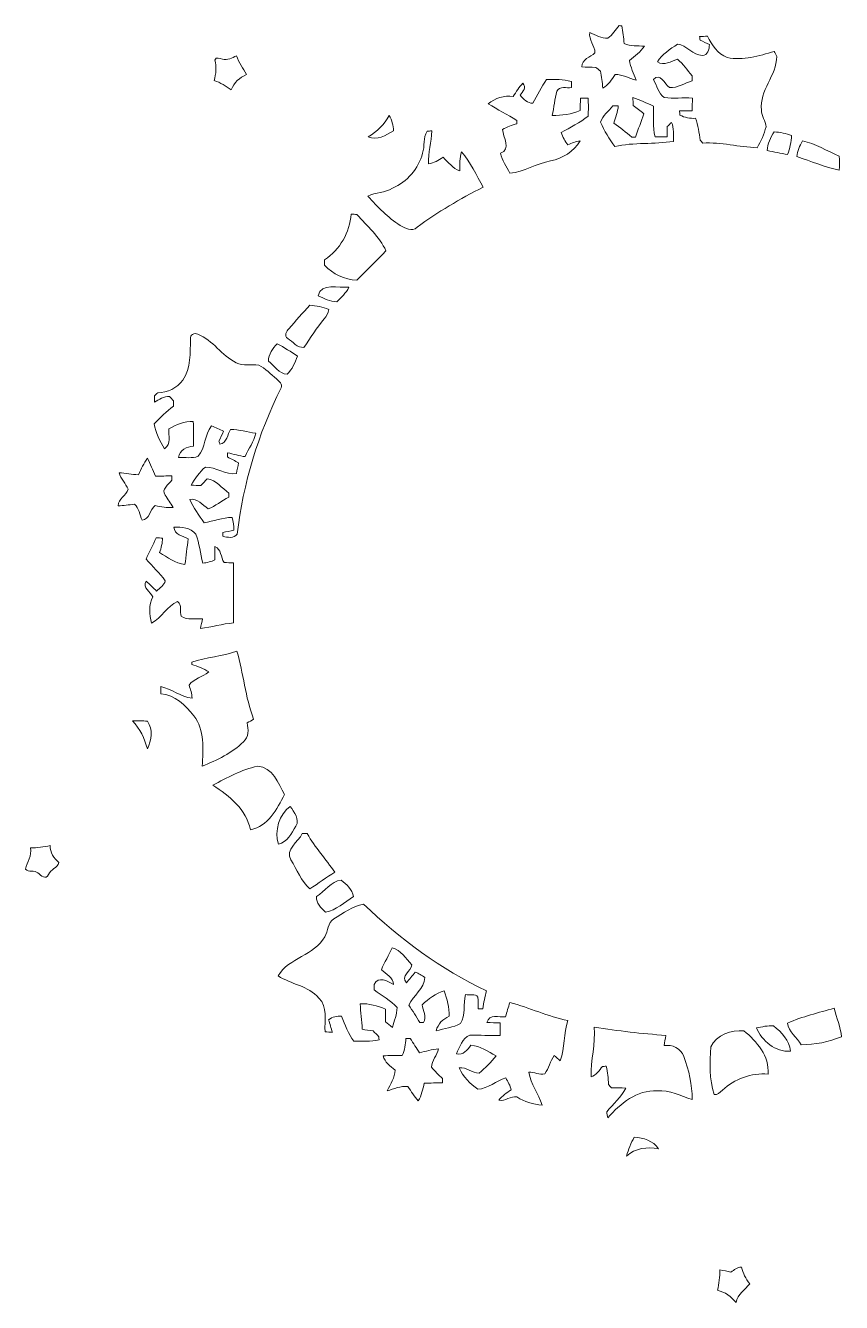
# Model space of a CAD drawing. Header units: centimetres. Extents: x -15.6 to 15.6, y -15.7 to 15.7.
# Drawn here: x -15.26 to 3.32, y -15.45 to 13.63 of the extents above; entities that cross this region are included whole.
import ezdxf

# ---------------------------------------------------------------- set-up
doc = ezdxf.new("R2010")
doc.units = ezdxf.units.CM
doc.header["$MEASUREMENT"] = 0
doc.layers.add('Layer 1', color=7, linetype='Continuous')

msp = doc.modelspace()

# ---------------------------------------------------------------- linework, layer by layer
at = {"layer": 'Layer 1', "color": 8, "lineweight": 9}
for points, knots in [([(-1.99673, 13.34576), (-2.1456, 13.33518), (-2.27366, 13.4276), (-2.40912, 13.47417), (-2.40912, 13.47417), (-2.44087, 13.3066), (-2.28953, 13.1789), (-2.29059, 13.01309), (-2.29059, 13.01309), (-2.39607, 12.91467), (-2.5908, 12.86457), (-2.5901, 12.69383), (-2.5901, 12.69383), (-2.48462, 12.68854), (-2.37914, 12.6843), (-2.27366, 12.68077), (-2.27366, 12.68077), (-2.23767, 12.65326), (-2.20134, 12.62609), (-2.165, 12.59858), (-2.165, 12.59858), (-2.13854, 12.47087), (-2.12337, 12.34105), (-2.11244, 12.21123), (-2.11244, 12.21123), (-1.97979, 12.26908), (-1.9177, 12.40843), (-1.83374, 12.51709), (-1.83374, 12.51709), (-1.66229, 12.52767), (-1.5173, 12.42572), (-1.35396, 12.39326), (-1.35396, 12.39326), (-1.409, 12.54143), (-1.47779, 12.68501), (-1.50778, 12.84094), (-1.50778, 12.84094), (-1.38183, 12.93619), (-1.25695, 13.03673), (-1.16382, 13.16584), (-1.16382, 13.16584), (-1.31939, 13.1736), (-1.4792, 13.16514), (-1.62701, 13.22405), (-1.62701, 13.22405), (-1.63689, 13.35917), (-1.65982, 13.49322), (-1.68099, 13.62728), (-1.68099, 13.62728), (-1.69616, 13.62904), (-1.7272, 13.63292), (-1.74237, 13.63469), (-1.74237, 13.63469), (-1.8221, 13.53485), (-1.89019, 13.4202), (-1.99673, 13.34576), (-1.99673, 13.34576), (-1.99673, 13.34576), (-1.99673, 13.34576), (-1.99673, 13.34576)], [0, 0, 0, 0, 0.0625, 0.0625, 0.0625, 0.0625, 0.125, 0.125, 0.125, 0.125, 0.1875, 0.1875, 0.1875, 0.1875, 0.25, 0.25, 0.25, 0.25, 0.3125, 0.3125, 0.3125, 0.3125, 0.375, 0.375, 0.375, 0.375, 0.4375, 0.4375, 0.4375, 0.4375, 0.5, 0.5, 0.5, 0.5, 0.5625, 0.5625, 0.5625, 0.5625, 0.625, 0.625, 0.625, 0.625, 0.6875, 0.6875, 0.6875, 0.6875, 0.75, 0.75, 0.75, 0.75, 0.8125, 0.8125, 0.8125, 0.8125, 0.875, 0.875, 0.875, 0.875, 1, 1, 1, 1]), ([(0.09031, 13.38562), (0.09454, 13.35775), (0.09913, 13.32953), (0.10371, 13.30166), (0.10371, 13.30166), (0.17356, 13.26709), (0.24341, 13.23217), (0.31397, 13.19936), (0.31397, 13.19936), (0.31432, 13.09952), (0.27799, 12.95241), (0.15381, 12.95418), (0.15381, 12.95418), (-0.06562, 12.95453), (-0.19932, 13.19477), (-0.40993, 13.20994), (-0.40993, 13.20994), (-0.57821, 13.09705), (-0.762, 12.98099), (-0.87031, 12.80425), (-0.87031, 12.80425), (-0.70662, 12.70829), (-0.56621, 12.82294), (-0.4124, 12.86669), (-0.4124, 12.86669), (-0.27976, 12.76262), (-0.1905, 12.61622), (-0.07867, 12.49204), (-0.07867, 12.49204), (-0.07797, 12.4624), (-0.0762, 12.40314), (-0.07514, 12.3735), (-0.07514, 12.3735), (-0.24836, 12.32412), (-0.41064, 12.21087), (-0.59549, 12.22005), (-0.59549, 12.22005), (-0.71014, 12.29872), (-0.79516, 12.57247), (-0.96097, 12.40702), (-0.96097, 12.40702), (-0.87701, 12.27226), (-0.85196, 12.08458), (-0.71332, 11.99392), (-0.71332, 11.99392), (-0.5013, 11.96816), (-0.2854, 11.99427), (-0.07197, 11.98263), (-0.07197, 11.98263), (-0.07303, 11.88667), (-0.07479, 11.79072), (-0.07903, 11.69476), (-0.07903, 11.69476), (-0.17428, 11.6937), (-0.26953, 11.69194), (-0.36442, 11.69053), (-0.36442, 11.69053), (-0.3616, 11.65878), (-0.35878, 11.62667), (-0.3556, 11.59457), (-0.3556, 11.59457), (-0.24589, 11.53707), (-0.12418, 11.5152), (-0.00071, 11.5219), (-0.00071, 11.5219), (0.06244, 11.36174), (0.08114, 11.18994), (0.10301, 11.0206), (0.10301, 11.0206), (0.12276, 10.99979), (0.14287, 10.97933), (0.16298, 10.95851), (0.16298, 10.95851), (0.58102, 10.98215), (0.98989, 10.86326), (1.40299, 10.85197), (1.40299, 10.85197), (1.49613, 10.99661), (1.55716, 11.16277), (1.60831, 11.32646), (1.60831, 11.32646), (1.60372, 11.46052), (1.49507, 11.57199), (1.50248, 11.71064), (1.50248, 11.71064), (1.44603, 12.15655), (1.8482, 12.49486), (1.84855, 12.93266), (1.84855, 12.93266), (1.83303, 12.97182), (1.81151, 13.0085), (1.79211, 13.04555), (1.79211, 13.04555), (1.44462, 12.94254), (1.08373, 12.82753), (0.7179, 12.9069), (0.7179, 12.9069), (0.502, 12.98734), (0.37006, 13.19195), (0.27446, 13.39056), (0.27446, 13.39056), (0.21308, 13.38915), (0.15169, 13.38739), (0.09031, 13.38562), (0.09031, 13.38562), (0.09031, 13.38562), (0.09031, 13.38562), (0.09031, 13.38562)], [0, 0, 0, 0, 0.03571429, 0.03571429, 0.03571429, 0.03571429, 0.07142857, 0.07142857, 0.07142857, 0.07142857, 0.10714286, 0.10714286, 0.10714286, 0.10714286, 0.14285714, 0.14285714, 0.14285714, 0.14285714, 0.17857143, 0.17857143, 0.17857143, 0.17857143, 0.21428571, 0.21428571, 0.21428571, 0.21428571, 0.25, 0.25, 0.25, 0.25, 0.28571429, 0.28571429, 0.28571429, 0.28571429, 0.32142857, 0.32142857, 0.32142857, 0.32142857, 0.35714286, 0.35714286, 0.35714286, 0.35714286, 0.39285714, 0.39285714, 0.39285714, 0.39285714, 0.42857143, 0.42857143, 0.42857143, 0.42857143, 0.46428571, 0.46428571, 0.46428571, 0.46428571, 0.5, 0.5, 0.5, 0.5, 0.53571429, 0.53571429, 0.53571429, 0.53571429, 0.57142857, 0.57142857, 0.57142857, 0.57142857, 0.60714286, 0.60714286, 0.60714286, 0.60714286, 0.64285714, 0.64285714, 0.64285714, 0.64285714, 0.67857143, 0.67857143, 0.67857143, 0.67857143, 0.71428571, 0.71428571, 0.71428571, 0.71428571, 0.75, 0.75, 0.75, 0.75, 0.78571429, 0.78571429, 0.78571429, 0.78571429, 0.82142857, 0.82142857, 0.82142857, 0.82142857, 0.85714286, 0.85714286, 0.85714286, 0.85714286, 0.89285714, 0.89285714, 0.89285714, 0.89285714, 0.92857143, 0.92857143, 0.92857143, 0.92857143, 1, 1, 1, 1]), ([(-10.77489, 12.87233), (-10.83416, 12.87551), (-10.92306, 12.93654), (-10.94458, 12.84834), (-10.94458, 12.84834), (-10.90472, 12.69206), (-10.9213, 12.53437), (-10.96222, 12.37985), (-10.96222, 12.37985), (-10.81793, 12.33858), (-10.69376, 12.25532), (-10.57346, 12.16925), (-10.57346, 12.16925), (-10.51208, 12.33399), (-10.38366, 12.45182), (-10.2242, 12.51991), (-10.2242, 12.51991), (-10.30958, 12.65643), (-10.3946, 12.79366), (-10.45457, 12.94359), (-10.45457, 12.94359), (-10.55476, 12.89985), (-10.66095, 12.8307), (-10.77489, 12.87233), (-10.77489, 12.87233), (-10.77489, 12.87233), (-10.77489, 12.87233), (-10.77489, 12.87233)], [0, 0, 0, 0, 0.125, 0.125, 0.125, 0.125, 0.25, 0.25, 0.25, 0.25, 0.375, 0.375, 0.375, 0.375, 0.5, 0.5, 0.5, 0.5, 0.625, 0.625, 0.625, 0.625, 0.75, 0.75, 0.75, 0.75, 1, 1, 1, 1]), ([(-3.39408, 12.40808), (-3.50344, 12.23028), (-3.61033, 12.05071), (-3.70311, 11.86374), (-3.70311, 11.86374), (-3.82694, 11.8715), (-3.92324, 11.95123), (-3.99486, 12.04648), (-3.99486, 12.04648), (-3.937, 12.1322), (-3.83611, 12.22463), (-3.9363, 12.32412), (-3.9363, 12.32412), (-4.01461, 12.22675), (-4.08588, 12.12444), (-4.15255, 12.01896), (-4.15255, 12.01896), (-4.35998, 12.04754), (-4.55895, 11.98263), (-4.72193, 11.85422), (-4.72193, 11.85422), (-4.51027, 11.71769), (-4.28131, 11.61045), (-4.07176, 11.46969), (-4.07176, 11.46969), (-4.07106, 11.4457), (-4.07, 11.42136), (-4.06859, 11.39702), (-4.06859, 11.39702), (-4.1843, 11.36915), (-4.29507, 11.3247), (-4.39773, 11.26472), (-4.39773, 11.26472), (-4.38256, 11.09151), (-4.191, 10.81282), (-4.44042, 10.72921), (-4.44042, 10.72921), (-4.40867, 10.56164), (-4.30354, 10.4237), (-4.23122, 10.27271), (-4.23122, 10.27271), (-3.90631, 10.3027), (-3.62056, 10.48861), (-3.302, 10.55529), (-3.302, 10.55529), (-3.02789, 10.60362), (-2.76508, 10.76378), (-2.63102, 11.00684), (-2.63102, 11.00684), (-2.72768, 10.99344), (-2.8194, 10.95992), (-2.90548, 10.91583), (-2.90548, 10.91583), (-2.96933, 11.00155), (-3.02648, 11.09292), (-3.05718, 11.19593), (-3.05718, 11.19593), (-2.85186, 11.31729), (-2.63772, 11.42453), (-2.44546, 11.5667), (-2.44546, 11.5667), (-2.43981, 11.70534), (-2.44087, 11.84399), (-2.44511, 11.98263), (-2.44511, 11.98263), (-2.50437, 11.98122), (-2.56364, 11.9798), (-2.62291, 11.97804), (-2.62291, 11.97804), (-2.62396, 11.88455), (-2.62467, 11.79142), (-2.62502, 11.69794), (-2.62502, 11.69794), (-2.82787, 11.6175), (-3.04589, 11.58222), (-3.2639, 11.58787), (-3.2639, 11.58787), (-3.22686, 11.77096), (-3.20252, 11.95723), (-3.15948, 12.13891), (-3.15948, 12.13891), (-3.09845, 12.26132), (-2.93406, 12.20558), (-2.82611, 12.22216), (-2.82611, 12.22216), (-2.82646, 12.25744), (-2.82787, 12.32835), (-2.82822, 12.36363), (-2.82822, 12.36363), (-3.01378, 12.40843), (-3.20499, 12.40949), (-3.39408, 12.40808), (-3.39408, 12.40808), (-3.39408, 12.40808), (-3.39408, 12.40808), (-3.39408, 12.40808)], [0, 0, 0, 0, 0.04, 0.04, 0.04, 0.04, 0.08, 0.08, 0.08, 0.08, 0.12, 0.12, 0.12, 0.12, 0.16, 0.16, 0.16, 0.16, 0.2, 0.2, 0.2, 0.2, 0.24, 0.24, 0.24, 0.24, 0.28, 0.28, 0.28, 0.28, 0.32, 0.32, 0.32, 0.32, 0.36, 0.36, 0.36, 0.36, 0.4, 0.4, 0.4, 0.4, 0.44, 0.44, 0.44, 0.44, 0.48, 0.48, 0.48, 0.48, 0.52, 0.52, 0.52, 0.52, 0.56, 0.56, 0.56, 0.56, 0.6, 0.6, 0.6, 0.6, 0.64, 0.64, 0.64, 0.64, 0.68, 0.68, 0.68, 0.68, 0.72, 0.72, 0.72, 0.72, 0.76, 0.76, 0.76, 0.76, 0.8, 0.8, 0.8, 0.8, 0.84, 0.84, 0.84, 0.84, 0.88, 0.88, 0.88, 0.88, 0.92, 0.92, 0.92, 0.92, 1, 1, 1, 1]), ([(-1.42593, 11.99392), (-1.42523, 11.93253), (-1.42417, 11.87115), (-1.42276, 11.80977), (-1.42276, 11.80977), (-1.34232, 11.74909), (-1.25095, 11.7004), (-1.18146, 11.62597), (-1.18146, 11.62597), (-1.22838, 11.44429), (-1.31586, 11.27566), (-1.36596, 11.09469), (-1.36596, 11.09469), (-1.39524, 11.09398), (-1.42452, 11.09327), (-1.45345, 11.09257), (-1.45345, 11.09257), (-1.58433, 11.20511), (-1.71979, 11.31235), (-1.85879, 11.4143), (-1.85879, 11.4143), (-1.82069, 11.54307), (-1.7713, 11.66936), (-1.76036, 11.80412), (-1.76036, 11.80412), (-1.80305, 11.80589), (-1.84538, 11.80765), (-1.88772, 11.80941), (-1.88772, 11.80941), (-1.97521, 11.68312), (-2.11808, 11.57975), (-2.16218, 11.43335), (-2.16218, 11.43335), (-2.08174, 11.23474), (-1.95863, 11.05482), (-1.84115, 10.87596), (-1.84115, 10.87596), (-1.40088, 10.98144), (-0.94615, 10.92324), (-0.50377, 10.99661), (-0.50377, 10.99661), (-0.5013, 11.14196), (-0.48931, 11.29189), (-0.54751, 11.42947), (-0.54751, 11.42947), (-0.5715, 11.40478), (-0.61983, 11.35609), (-0.64418, 11.33175), (-0.64418, 11.33175), (-0.64488, 11.25308), (-0.64664, 11.17441), (-0.64876, 11.0961), (-0.64876, 11.0961), (-0.73907, 11.0968), (-0.82974, 11.09751), (-0.92005, 11.09821), (-0.92005, 11.09821), (-0.98143, 11.32646), (-0.95039, 11.56388), (-0.95956, 11.79707), (-0.95956, 11.79707), (-1.11125, 11.8715), (-1.26612, 11.93924), (-1.42593, 11.99392), (-1.42593, 11.99392), (-1.42593, 11.99392), (-1.42593, 11.99392), (-1.42593, 11.99392)], [0, 0, 0, 0, 0.05555556, 0.05555556, 0.05555556, 0.05555556, 0.11111111, 0.11111111, 0.11111111, 0.11111111, 0.16666667, 0.16666667, 0.16666667, 0.16666667, 0.22222222, 0.22222222, 0.22222222, 0.22222222, 0.27777778, 0.27777778, 0.27777778, 0.27777778, 0.33333333, 0.33333333, 0.33333333, 0.33333333, 0.38888889, 0.38888889, 0.38888889, 0.38888889, 0.44444444, 0.44444444, 0.44444444, 0.44444444, 0.5, 0.5, 0.5, 0.5, 0.55555556, 0.55555556, 0.55555556, 0.55555556, 0.61111111, 0.61111111, 0.61111111, 0.61111111, 0.66666667, 0.66666667, 0.66666667, 0.66666667, 0.72222222, 0.72222222, 0.72222222, 0.72222222, 0.77777778, 0.77777778, 0.77777778, 0.77777778, 0.83333333, 0.83333333, 0.83333333, 0.83333333, 0.88888889, 0.88888889, 0.88888889, 0.88888889, 1, 1, 1, 1]), ([(-7.45737, 11.10174), (-7.25594, 10.99767), (-7.05097, 11.14019), (-6.87811, 11.2358), (-6.87811, 11.2358), (-6.88446, 11.35856), (-6.91656, 11.4778), (-6.97442, 11.58646), (-6.97442, 11.58646), (-7.09613, 11.38749), (-7.24606, 11.21004), (-7.45737, 11.10174), (-7.45737, 11.10174), (-7.45737, 11.10174), (-7.45737, 11.10174), (-7.45737, 11.10174)], [0, 0, 0, 0, 0.2, 0.2, 0.2, 0.2, 0.4, 0.4, 0.4, 0.4, 0.6, 0.6, 0.6, 0.6, 1, 1, 1, 1]), ([(-6.1087, 11.22662), (-6.21242, 11.07775), (-6.16303, 10.89043), (-6.21665, 10.72603), (-6.21665, 10.72603), (-6.31049, 10.37396), (-6.56908, 10.07657), (-6.90034, 9.92699), (-6.90034, 9.92699), (-7.07284, 9.8201), (-7.28698, 9.84374), (-7.46266, 9.74813), (-7.46266, 9.74813), (-7.24394, 9.49978), (-7.00582, 9.26165), (-6.72642, 9.08138), (-6.72642, 9.08138), (-6.61247, 9.0133), (-6.46042, 8.93322), (-6.34189, 9.03834), (-6.34189, 9.03834), (-5.87023, 9.38795), (-5.36399, 9.69028), (-4.83764, 9.94992), (-4.83764, 9.94992), (-4.98511, 10.22756), (-5.12516, 10.51507), (-5.32906, 10.75672), (-5.32906, 10.75672), (-5.37563, 10.61702), (-5.36787, 10.46921), (-5.36928, 10.32422), (-5.36928, 10.32422), (-5.53085, 10.37925), (-5.63069, 10.52283), (-5.75169, 10.63325), (-5.75169, 10.63325), (-5.85435, 10.56799), (-5.95877, 10.49955), (-6.08224, 10.48403), (-6.08224, 10.48403), (-6.102, 10.73873), (-5.99969, 10.98074), (-6.00922, 11.23439), (-6.00922, 11.23439), (-6.04238, 11.23192), (-6.07554, 11.22945), (-6.1087, 11.22662), (-6.1087, 11.22662), (-6.1087, 11.22662), (-6.1087, 11.22662), (-6.1087, 11.22662)], [0, 0, 0, 0, 0.07142857, 0.07142857, 0.07142857, 0.07142857, 0.14285714, 0.14285714, 0.14285714, 0.14285714, 0.21428571, 0.21428571, 0.21428571, 0.21428571, 0.28571429, 0.28571429, 0.28571429, 0.28571429, 0.35714286, 0.35714286, 0.35714286, 0.35714286, 0.42857143, 0.42857143, 0.42857143, 0.42857143, 0.5, 0.5, 0.5, 0.5, 0.57142857, 0.57142857, 0.57142857, 0.57142857, 0.64285714, 0.64285714, 0.64285714, 0.64285714, 0.71428571, 0.71428571, 0.71428571, 0.71428571, 0.78571429, 0.78571429, 0.78571429, 0.78571429, 0.85714286, 0.85714286, 0.85714286, 0.85714286, 1, 1, 1, 1]), ([(1.79034, 11.21357), (1.71097, 11.08269), (1.63547, 10.94405), (1.6323, 10.78671), (1.6323, 10.78671), (1.78611, 10.75531), (1.93957, 10.71933), (2.09585, 10.70028), (2.09585, 10.70028), (2.14559, 10.83892), (2.18157, 10.98286), (2.18828, 11.13067), (2.18828, 11.13067), (2.05951, 11.17441), (1.92616, 11.20475), (1.79034, 11.21357), (1.79034, 11.21357), (1.79034, 11.21357), (1.79034, 11.21357), (1.79034, 11.21357)], [0, 0, 0, 0, 0.16666667, 0.16666667, 0.16666667, 0.16666667, 0.33333333, 0.33333333, 0.33333333, 0.33333333, 0.5, 0.5, 0.5, 0.5, 0.66666667, 0.66666667, 0.66666667, 0.66666667, 1, 1, 1, 1]), ([(2.43205, 11.00508), (2.37278, 10.8929), (2.32339, 10.77472), (2.3054, 10.64807), (2.3054, 10.64807), (2.62678, 10.54082), (2.94393, 10.41418), (3.27413, 10.33727), (3.27413, 10.33727), (3.27554, 10.44557), (3.27519, 10.55388), (3.27272, 10.66218), (3.27272, 10.66218), (2.99191, 10.77472), (2.73297, 10.95005), (2.43205, 11.00508), (2.43205, 11.00508), (2.43205, 11.00508), (2.43205, 11.00508), (2.43205, 11.00508)], [0, 0, 0, 0, 0.16666667, 0.16666667, 0.16666667, 0.16666667, 0.33333333, 0.33333333, 0.33333333, 0.33333333, 0.5, 0.5, 0.5, 0.5, 0.66666667, 0.66666667, 0.66666667, 0.66666667, 1, 1, 1, 1]), ([(-7.84049, 9.3382), (-7.87928, 8.92334), (-8.09624, 8.52787), (-8.45044, 8.30104), (-8.45044, 8.30104), (-8.45044, 8.26894), (-8.45079, 8.20473), (-8.45079, 8.17298), (-8.45079, 8.17298), (-8.25536, 7.9786), (-7.99395, 7.8389), (-7.71349, 7.83784), (-7.71349, 7.83784), (-7.49547, 8.06221), (-7.26511, 8.27387), (-7.04991, 8.50071), (-7.04991, 8.50071), (-7.19984, 8.82879), (-7.4803, 9.06621), (-7.71455, 9.3315), (-7.71455, 9.3315), (-7.74594, 9.33327), (-7.80909, 9.33644), (-7.84049, 9.3382), (-7.84049, 9.3382), (-7.84049, 9.3382), (-7.84049, 9.3382), (-7.84049, 9.3382)], [0, 0, 0, 0, 0.125, 0.125, 0.125, 0.125, 0.25, 0.25, 0.25, 0.25, 0.375, 0.375, 0.375, 0.375, 0.5, 0.5, 0.5, 0.5, 0.625, 0.625, 0.625, 0.625, 0.75, 0.75, 0.75, 0.75, 1, 1, 1, 1]), ([(-8.59226, 7.47836), (-8.4582, 7.4138), (-8.32203, 7.34536), (-8.16963, 7.34254), (-8.16963, 7.34254), (-8.07015, 7.4452), (-7.95796, 7.5401), (-7.89729, 7.67309), (-7.89729, 7.67309), (-8.11848, 7.65228), (-8.53864, 7.78457), (-8.59226, 7.47836), (-8.59226, 7.47836), (-8.59226, 7.47836), (-8.59226, 7.47836), (-8.59226, 7.47836)], [0, 0, 0, 0, 0.2, 0.2, 0.2, 0.2, 0.4, 0.4, 0.4, 0.4, 0.6, 0.6, 0.6, 0.6, 1, 1, 1, 1]), ([(-9.26183, 6.72941), (-9.31404, 6.6712), (-9.38142, 6.56114), (-9.28653, 6.50893), (-9.28653, 6.50893), (-9.17152, 6.43696), (-9.06604, 6.28491), (-8.92174, 6.30432), (-8.92174, 6.30432), (-8.7623, 6.51669), (-8.63142, 6.75058), (-8.45785, 6.95307), (-8.45785, 6.95307), (-8.40246, 7.0134), (-8.36506, 7.08678), (-8.35237, 7.16792), (-8.35237, 7.16792), (-8.49278, 7.21695), (-8.63671, 7.25823), (-8.78628, 7.26387), (-8.78628, 7.26387), (-8.94504, 7.08572), (-9.10696, 6.91074), (-9.26183, 6.72941), (-9.26183, 6.72941), (-9.26183, 6.72941), (-9.26183, 6.72941), (-9.26183, 6.72941)], [0, 0, 0, 0, 0.125, 0.125, 0.125, 0.125, 0.25, 0.25, 0.25, 0.25, 0.375, 0.375, 0.375, 0.375, 0.5, 0.5, 0.5, 0.5, 0.625, 0.625, 0.625, 0.625, 0.75, 0.75, 0.75, 0.75, 1, 1, 1, 1]), ([(-11.5055, 6.49517), (-11.50726, 6.17696), (-11.48856, 5.83018), (-11.67659, 5.55431), (-11.67659, 5.55431), (-11.8103, 5.38004), (-12.02902, 5.26786), (-12.24951, 5.26715), (-12.24951, 5.26715), (-12.27314, 5.24563), (-12.29678, 5.22411), (-12.32006, 5.20224), (-12.32006, 5.20224), (-12.32041, 5.15214), (-12.32112, 5.10205), (-12.32147, 5.0516), (-12.32147, 5.0516), (-12.22093, 5.12463), (-12.11086, 5.19024), (-11.98175, 5.18389), (-11.98175, 5.18389), (-11.95211, 5.15179), (-11.92248, 5.11934), (-11.89249, 5.08653), (-11.89249, 5.08653), (-11.89249, 5.05689), (-11.89249, 4.99727), (-11.89249, 4.96729), (-11.89249, 4.96729), (-12.04243, 4.83817), (-12.20188, 4.7154), (-12.32606, 4.56054), (-12.32606, 4.56054), (-12.29643, 4.35875), (-12.20329, 4.16613), (-12.09217, 3.99574), (-12.09217, 3.99574), (-11.93765, 4.1118), (-12.00856, 4.28749), (-11.99656, 4.44624), (-11.99656, 4.44624), (-11.82653, 4.54254), (-11.63779, 4.62333), (-11.43812, 4.61592), (-11.43812, 4.61592), (-11.43635, 4.42754), (-11.43247, 4.23915), (-11.43318, 4.05077), (-11.43318, 4.05077), (-11.58734, 4.04336), (-11.7535, 3.96575), (-11.7729, 3.79571), (-11.7729, 3.79571), (-11.62544, 3.80347), (-11.46246, 3.76573), (-11.32488, 3.82323), (-11.32488, 3.82323), (-11.15801, 4.01937), (-11.18588, 4.31183), (-11.0229, 4.51291), (-11.0229, 4.51291), (-10.93153, 4.47411), (-10.84051, 4.43424), (-10.75055, 4.39156), (-10.75055, 4.39156), (-10.78477, 4.31641), (-10.82111, 4.24198), (-10.85603, 4.16719), (-10.85603, 4.16719), (-10.85004, 4.14955), (-10.83804, 4.11427), (-10.83204, 4.09628), (-10.83204, 4.09628), (-10.67576, 4.13156), (-10.65777, 4.31782), (-10.58898, 4.43565), (-10.58898, 4.43565), (-10.39531, 4.42542), (-10.20656, 4.37991), (-10.01607, 4.3471), (-10.01607, 4.3471), (-10.0517, 4.15237), (-10.18858, 3.99962), (-10.25418, 3.81547), (-10.25418, 3.81547), (-10.39248, 3.82676), (-10.52407, 3.87297), (-10.65848, 3.90402), (-10.65848, 3.90402), (-10.65848, 3.87191), (-10.65848, 3.83946), (-10.65848, 3.807), (-10.65848, 3.807), (-10.57416, 3.76255), (-10.49056, 3.7174), (-10.40624, 3.67224), (-10.40624, 3.67224), (-10.42141, 3.59075), (-10.44011, 3.50996), (-10.45775, 3.42882), (-10.45775, 3.42882), (-10.70893, 3.39602), (-10.92059, 3.5777), (-11.1626, 3.5784), (-11.1626, 3.5784), (-11.29842, 3.46516), (-11.39331, 3.311), (-11.48892, 3.16389), (-11.48892, 3.16389), (-11.41378, 3.16142), (-11.33863, 3.1593), (-11.26349, 3.15719), (-11.26349, 3.15719), (-11.21622, 3.20869), (-11.1693, 3.25984), (-11.12309, 3.3117), (-11.12309, 3.3117), (-10.91601, 3.28454), (-10.78865, 3.09616), (-10.62602, 2.98397), (-10.62602, 2.98397), (-10.62849, 2.95257), (-10.63061, 2.92118), (-10.63273, 2.88943), (-10.63273, 2.88943), (-10.79747, 2.81852), (-10.93188, 2.67811), (-11.10121, 2.62626), (-11.10121, 2.62626), (-11.23104, 2.71304), (-11.33581, 2.87179), (-11.51749, 2.83827), (-11.51749, 2.83827), (-11.43741, 2.64495), (-11.30512, 2.48126), (-11.19364, 2.30593), (-11.19364, 2.30593), (-10.97915, 2.34509), (-10.77278, 2.42799), (-10.55229, 2.43011), (-10.55229, 2.43011), (-10.52583, 2.33557), (-10.51737, 2.23785), (-10.51525, 2.13977), (-10.51525, 2.13977), (-10.59992, 2.12143), (-10.68423, 2.10273), (-10.7689, 2.08545), (-10.7689, 2.08545), (-10.76678, 2.05793), (-10.76466, 2.03006), (-10.7629, 2.00219), (-10.7629, 2.00219), (-10.65883, 1.97115), (-10.51454, 1.94751), (-10.43976, 2.04629), (-10.43976, 2.04629), (-10.30535, 3.20164), (-9.95679, 4.33476), (-9.44104, 5.37827), (-9.44104, 5.37827), (-9.39448, 5.46647), (-9.48795, 5.53138), (-9.54299, 5.58465), (-9.54299, 5.58465), (-9.67493, 5.69225), (-9.79275, 5.82419), (-9.94656, 5.90109), (-9.94656, 5.90109), (-10.11802, 5.92684), (-10.30429, 5.86969), (-10.46445, 5.95471), (-10.46445, 5.95471), (-10.79183, 6.11981), (-10.99115, 6.46377), (-11.33369, 6.60559), (-11.33369, 6.60559), (-11.40884, 6.64298), (-11.5189, 6.58548), (-11.5055, 6.49517), (-11.5055, 6.49517), (-11.5055, 6.49517), (-11.5055, 6.49517), (-11.5055, 6.49517)], [0, 0, 0, 0, 0.0212766, 0.0212766, 0.0212766, 0.0212766, 0.04255319, 0.04255319, 0.04255319, 0.04255319, 0.06382979, 0.06382979, 0.06382979, 0.06382979, 0.08510638, 0.08510638, 0.08510638, 0.08510638, 0.10638298, 0.10638298, 0.10638298, 0.10638298, 0.12765957, 0.12765957, 0.12765957, 0.12765957, 0.14893617, 0.14893617, 0.14893617, 0.14893617, 0.17021277, 0.17021277, 0.17021277, 0.17021277, 0.19148936, 0.19148936, 0.19148936, 0.19148936, 0.21276596, 0.21276596, 0.21276596, 0.21276596, 0.23404255, 0.23404255, 0.23404255, 0.23404255, 0.25531915, 0.25531915, 0.25531915, 0.25531915, 0.27659574, 0.27659574, 0.27659574, 0.27659574, 0.29787234, 0.29787234, 0.29787234, 0.29787234, 0.31914894, 0.31914894, 0.31914894, 0.31914894, 0.34042553, 0.34042553, 0.34042553, 0.34042553, 0.36170213, 0.36170213, 0.36170213, 0.36170213, 0.38297872, 0.38297872, 0.38297872, 0.38297872, 0.40425532, 0.40425532, 0.40425532, 0.40425532, 0.42553191, 0.42553191, 0.42553191, 0.42553191, 0.44680851, 0.44680851, 0.44680851, 0.44680851, 0.46808511, 0.46808511, 0.46808511, 0.46808511, 0.4893617, 0.4893617, 0.4893617, 0.4893617, 0.5106383, 0.5106383, 0.5106383, 0.5106383, 0.53191489, 0.53191489, 0.53191489, 0.53191489, 0.55319149, 0.55319149, 0.55319149, 0.55319149, 0.57446809, 0.57446809, 0.57446809, 0.57446809, 0.59574468, 0.59574468, 0.59574468, 0.59574468, 0.61702128, 0.61702128, 0.61702128, 0.61702128, 0.63829787, 0.63829787, 0.63829787, 0.63829787, 0.65957447, 0.65957447, 0.65957447, 0.65957447, 0.68085106, 0.68085106, 0.68085106, 0.68085106, 0.70212766, 0.70212766, 0.70212766, 0.70212766, 0.72340426, 0.72340426, 0.72340426, 0.72340426, 0.74468085, 0.74468085, 0.74468085, 0.74468085, 0.76595745, 0.76595745, 0.76595745, 0.76595745, 0.78723404, 0.78723404, 0.78723404, 0.78723404, 0.80851064, 0.80851064, 0.80851064, 0.80851064, 0.82978723, 0.82978723, 0.82978723, 0.82978723, 0.85106383, 0.85106383, 0.85106383, 0.85106383, 0.87234043, 0.87234043, 0.87234043, 0.87234043, 0.89361702, 0.89361702, 0.89361702, 0.89361702, 0.91489362, 0.91489362, 0.91489362, 0.91489362, 0.93617021, 0.93617021, 0.93617021, 0.93617021, 0.95744681, 0.95744681, 0.95744681, 0.95744681, 1, 1, 1, 1]), ([(-9.72856, 5.98999), (-9.59309, 5.88627), (-9.48373, 5.70424), (-9.3024, 5.69119), (-9.3024, 5.69119), (-9.18598, 5.80126), (-9.12001, 5.95471), (-9.06391, 6.10217), (-9.06391, 6.10217), (-9.21385, 6.20413), (-9.36766, 6.30079), (-9.52747, 6.38757), (-9.52747, 6.38757), (-9.63189, 6.27786), (-9.72573, 6.14839), (-9.72856, 5.98999), (-9.72856, 5.98999), (-9.72856, 5.98999), (-9.72856, 5.98999), (-9.72856, 5.98999)], [0, 0, 0, 0, 0.16666667, 0.16666667, 0.16666667, 0.16666667, 0.33333333, 0.33333333, 0.33333333, 0.33333333, 0.5, 0.5, 0.5, 0.5, 0.66666667, 0.66666667, 0.66666667, 0.66666667, 1, 1, 1, 1]), ([(-12.68907, 3.40095), (-12.83582, 3.41083), (-12.98081, 3.4387), (-13.12757, 3.44929), (-13.12757, 3.44929), (-13.09511, 3.30465), (-12.97094, 3.20481), (-12.92437, 3.07005), (-12.92437, 3.07005), (-12.96529, 2.92753), (-13.1445, 2.85838), (-13.1505, 2.69505), (-13.1505, 2.69505), (-13.02632, 2.69399), (-12.90426, 2.71868), (-12.78079, 2.72821), (-12.78079, 2.72821), (-12.66473, 2.64636), (-12.66578, 2.48585), (-12.6044, 2.36837), (-12.6044, 2.36837), (-12.43189, 2.3719), (-12.43436, 2.61214), (-12.30419, 2.69999), (-12.30419, 2.69999), (-12.17295, 2.66259), (-12.03572, 2.65236), (-11.8999, 2.65942), (-11.8999, 2.65942), (-11.95635, 2.75502), (-12.02055, 2.84462), (-12.07947, 2.93811), (-12.07947, 2.93811), (-12.17613, 3.06934), (-11.99304, 3.17906), (-11.92742, 3.27748), (-11.92742, 3.27748), (-11.92707, 3.30288), (-11.92671, 3.35368), (-11.92636, 3.37908), (-11.92636, 3.37908), (-12.05054, 3.37414), (-12.17472, 3.37132), (-12.29889, 3.36991), (-12.29889, 3.36991), (-12.35922, 3.50785), (-12.41566, 3.64719), (-12.47952, 3.78337), (-12.47952, 3.78337), (-12.56101, 3.66272), (-12.63015, 3.53431), (-12.68907, 3.40095), (-12.68907, 3.40095), (-12.68907, 3.40095), (-12.68907, 3.40095), (-12.68907, 3.40095)], [0, 0, 0, 0, 0.06666667, 0.06666667, 0.06666667, 0.06666667, 0.13333333, 0.13333333, 0.13333333, 0.13333333, 0.2, 0.2, 0.2, 0.2, 0.26666667, 0.26666667, 0.26666667, 0.26666667, 0.33333333, 0.33333333, 0.33333333, 0.33333333, 0.4, 0.4, 0.4, 0.4, 0.46666667, 0.46666667, 0.46666667, 0.46666667, 0.53333333, 0.53333333, 0.53333333, 0.53333333, 0.6, 0.6, 0.6, 0.6, 0.66666667, 0.66666667, 0.66666667, 0.66666667, 0.73333333, 0.73333333, 0.73333333, 0.73333333, 0.8, 0.8, 0.8, 0.8, 0.86666667, 0.86666667, 0.86666667, 0.86666667, 1, 1, 1, 1]), ([(-11.88544, 2.20857), (-11.86004, 2.0417), (-11.68259, 2.00184), (-11.55383, 1.94116), (-11.55383, 1.94116), (-11.5824, 1.74678), (-11.59863, 1.55064), (-11.63073, 1.35661), (-11.63073, 1.35661), (-11.84875, 1.37425), (-12.02232, 1.53053), (-12.2107, 1.62754), (-12.2107, 1.62754), (-12.1666, 1.73302), (-12.14085, 1.84521), (-12.13768, 1.9595), (-12.13768, 1.9595), (-12.17366, 1.96021), (-12.24563, 1.96197), (-12.28161, 1.96303), (-12.28161, 1.96303), (-12.35922, 1.80217), (-12.44389, 1.64518), (-12.51268, 1.48043), (-12.51268, 1.48043), (-12.36557, 1.31816), (-12.20929, 1.16152), (-12.0777, 0.98654), (-12.0777, 0.98654), (-12.09958, 0.88283), (-12.20506, 0.82427), (-12.27314, 0.75018), (-12.27314, 0.75018), (-12.35287, 0.82497), (-12.43013, 0.90294), (-12.5095, 0.97808), (-12.5095, 0.97808), (-12.60616, 0.82144), (-12.41531, 0.74595), (-12.36204, 0.62177), (-12.36204, 0.62177), (-12.452, 0.43374), (-12.44706, 0.22066), (-12.3885, 0.02311), (-12.3885, 0.02311), (-12.16272, 0.15117), (-12.02973, 0.40552), (-11.79442, 0.51276), (-11.79442, 0.51276), (-11.68965, 0.43445), (-11.74574, 0.28769), (-11.71611, 0.17798), (-11.71611, 0.17798), (-11.57605, 0.07814), (-11.38802, 0.13882), (-11.2268, 0.11695), (-11.2268, 0.11695), (-11.24374, 0.04569), (-11.26102, -0.02558), (-11.2769, -0.0979), (-11.2769, -0.0979), (-11.02254, -0.0732), (-10.77807, 0.01041), (-10.52195, 0.02522), (-10.52195, 0.02522), (-10.51525, 0.48278), (-10.52724, 0.94033), (-10.51913, 1.39753), (-10.51913, 1.39753), (-10.5918, 1.39894), (-10.66448, 1.39965), (-10.73715, 1.40035), (-10.73715, 1.40035), (-10.81934, 1.51783), (-10.7943, 1.71362), (-10.94811, 1.76371), (-10.94811, 1.76371), (-10.94987, 1.66458), (-10.94881, 1.56439), (-10.94564, 1.46491), (-10.94564, 1.46491), (-11.03278, 1.42364), (-11.12591, 1.39718), (-11.22257, 1.39012), (-11.22257, 1.39012), (-11.28854, 1.60567), (-11.29101, 1.83744), (-11.38061, 2.04558), (-11.38061, 2.04558), (-11.49668, 2.19975), (-11.70764, 2.21809), (-11.88544, 2.20857), (-11.88544, 2.20857), (-11.88544, 2.20857), (-11.88544, 2.20857), (-11.88544, 2.20857)], [0, 0, 0, 0, 0.04, 0.04, 0.04, 0.04, 0.08, 0.08, 0.08, 0.08, 0.12, 0.12, 0.12, 0.12, 0.16, 0.16, 0.16, 0.16, 0.2, 0.2, 0.2, 0.2, 0.24, 0.24, 0.24, 0.24, 0.28, 0.28, 0.28, 0.28, 0.32, 0.32, 0.32, 0.32, 0.36, 0.36, 0.36, 0.36, 0.4, 0.4, 0.4, 0.4, 0.44, 0.44, 0.44, 0.44, 0.48, 0.48, 0.48, 0.48, 0.52, 0.52, 0.52, 0.52, 0.56, 0.56, 0.56, 0.56, 0.6, 0.6, 0.6, 0.6, 0.64, 0.64, 0.64, 0.64, 0.68, 0.68, 0.68, 0.68, 0.72, 0.72, 0.72, 0.72, 0.76, 0.76, 0.76, 0.76, 0.8, 0.8, 0.8, 0.8, 0.84, 0.84, 0.84, 0.84, 0.88, 0.88, 0.88, 0.88, 0.92, 0.92, 0.92, 0.92, 1, 1, 1, 1]), ([(-11.47445, -0.87048), (-11.4741, -0.88353), (-11.47375, -0.90964), (-11.47375, -0.92269), (-11.47375, -0.92269), (-11.33722, -0.96008), (-11.20458, -1.01159), (-11.0871, -1.09132), (-11.0871, -1.09132), (-11.22786, -1.20491), (-11.42718, -1.24054), (-11.53619, -1.39259), (-11.53619, -1.39259), (-11.49879, -1.48784), (-11.47269, -1.58697), (-11.46704, -1.68963), (-11.46704, -1.68963), (-11.7214, -1.648), (-11.93201, -1.48396), (-12.18071, -1.42258), (-12.18071, -1.42258), (-12.17966, -1.47726), (-12.17824, -1.53264), (-12.17683, -1.58803), (-12.17683, -1.58803), (-11.85933, -1.60955), (-11.61627, -1.85367), (-11.42824, -2.08827), (-11.42824, -2.08827), (-11.17353, -2.41706), (-11.21375, -2.8478), (-11.23527, -3.23726), (-11.23527, -3.23726), (-10.90013, -3.09898), (-10.55617, -2.93811), (-10.29512, -2.68093), (-10.29512, -2.68093), (-10.16705, -2.57157), (-10.18293, -2.40083), (-10.21256, -2.25266), (-10.21256, -2.25266), (-10.16318, -2.22232), (-10.11379, -2.19269), (-10.06405, -2.16306), (-10.06405, -2.16306), (-10.25666, -1.66388), (-10.29829, -1.12342), (-10.44434, -0.61366), (-10.44434, -0.61366), (-10.77701, -0.7403), (-11.14037, -0.74736), (-11.47445, -0.87048), (-11.47445, -0.87048), (-11.47445, -0.87048), (-11.47445, -0.87048), (-11.47445, -0.87048)], [0, 0, 0, 0, 0.06666667, 0.06666667, 0.06666667, 0.06666667, 0.13333333, 0.13333333, 0.13333333, 0.13333333, 0.2, 0.2, 0.2, 0.2, 0.26666667, 0.26666667, 0.26666667, 0.26666667, 0.33333333, 0.33333333, 0.33333333, 0.33333333, 0.4, 0.4, 0.4, 0.4, 0.46666667, 0.46666667, 0.46666667, 0.46666667, 0.53333333, 0.53333333, 0.53333333, 0.53333333, 0.6, 0.6, 0.6, 0.6, 0.66666667, 0.66666667, 0.66666667, 0.66666667, 0.73333333, 0.73333333, 0.73333333, 0.73333333, 0.8, 0.8, 0.8, 0.8, 0.86666667, 0.86666667, 0.86666667, 0.86666667, 1, 1, 1, 1]), ([(-12.82453, -2.20715), (-12.64603, -2.38072), (-12.55572, -2.60932), (-12.47916, -2.84109), (-12.47916, -2.84109), (-12.39661, -2.64742), (-12.34617, -2.39518), (-12.48234, -2.21456), (-12.48234, -2.21456), (-12.59523, -2.1934), (-12.71094, -2.20363), (-12.82453, -2.20715), (-12.82453, -2.20715), (-12.82453, -2.20715), (-12.82453, -2.20715), (-12.82453, -2.20715)], [0, 0, 0, 0, 0.2, 0.2, 0.2, 0.2, 0.4, 0.4, 0.4, 0.4, 0.6, 0.6, 0.6, 0.6, 1, 1, 1, 1]), ([(-10.99362, -3.67048), (-10.61368, -3.91319), (-10.23903, -4.22046), (-10.13354, -4.68401), (-10.13354, -4.68401), (-9.73879, -4.61804), (-9.52959, -4.20705), (-9.3606, -3.88285), (-9.3606, -3.88285), (-9.50243, -3.62673), (-9.62871, -3.25243), (-9.9755, -3.23832), (-9.9755, -3.23832), (-10.33957, -3.31135), (-10.66694, -3.50185), (-10.99362, -3.67048), (-10.99362, -3.67048), (-10.99362, -3.67048), (-10.99362, -3.67048), (-10.99362, -3.67048)], [0, 0, 0, 0, 0.16666667, 0.16666667, 0.16666667, 0.16666667, 0.33333333, 0.33333333, 0.33333333, 0.33333333, 0.5, 0.5, 0.5, 0.5, 0.66666667, 0.66666667, 0.66666667, 0.66666667, 1, 1, 1, 1]), ([(-9.50137, -5.0128), (-9.29676, -4.97575), (-9.20221, -4.76444), (-9.10167, -4.60569), (-9.10167, -4.60569), (-9.0043, -4.44271), (-9.14929, -4.28501), (-9.22973, -4.15166), (-9.22973, -4.15166), (-9.48902, -4.32735), (-9.58956, -4.71646), (-9.50137, -5.0128), (-9.50137, -5.0128), (-9.50137, -5.0128), (-9.50137, -5.0128), (-9.50137, -5.0128)], [0, 0, 0, 0, 0.2, 0.2, 0.2, 0.2, 0.4, 0.4, 0.4, 0.4, 0.6, 0.6, 0.6, 0.6, 1, 1, 1, 1]), ([(-8.95738, -4.77326), (-9.04946, -4.96482), (-9.35178, -5.13697), (-9.21526, -5.37051), (-9.21526, -5.37051), (-9.07555, -5.59453), (-8.98419, -5.85382), (-8.78346, -6.03444), (-8.78346, -6.03444), (-8.59684, -5.90179), (-8.40634, -5.77409), (-8.21373, -5.64991), (-8.21373, -5.64991), (-8.42751, -5.35993), (-8.65929, -5.08229), (-8.84661, -4.77396), (-8.84661, -4.77396), (-8.87448, -4.77361), (-8.92986, -4.77326), (-8.95738, -4.77326), (-8.95738, -4.77326), (-8.95738, -4.77326), (-8.95738, -4.77326), (-8.95738, -4.77326)], [0, 0, 0, 0, 0.14285714, 0.14285714, 0.14285714, 0.14285714, 0.28571429, 0.28571429, 0.28571429, 0.28571429, 0.42857143, 0.42857143, 0.42857143, 0.42857143, 0.57142857, 0.57142857, 0.57142857, 0.57142857, 0.71428571, 0.71428571, 0.71428571, 0.71428571, 1, 1, 1, 1]), ([(-15.14828, -5.09746), (-15.10877, -5.27597), (-15.21954, -5.42096), (-15.2587, -5.58324), (-15.2587, -5.58324), (-15.19026, -5.66014), (-15.05374, -5.59594), (-14.97542, -5.66896), (-14.97542, -5.66896), (-14.90663, -5.72258), (-14.79303, -5.83618), (-14.738, -5.70283), (-14.738, -5.70283), (-14.68861, -5.58571), (-14.52669, -5.55678), (-14.50234, -5.4326), (-14.50234, -5.4326), (-14.61065, -5.32888), (-14.70731, -5.20753), (-14.69496, -5.04701), (-14.69496, -5.04701), (-14.8456, -5.06818), (-14.99553, -5.09887), (-15.14828, -5.09746), (-15.14828, -5.09746), (-15.14828, -5.09746), (-15.14828, -5.09746), (-15.14828, -5.09746)], [0, 0, 0, 0, 0.125, 0.125, 0.125, 0.125, 0.25, 0.25, 0.25, 0.25, 0.375, 0.375, 0.375, 0.375, 0.5, 0.5, 0.5, 0.5, 0.625, 0.625, 0.625, 0.625, 0.75, 0.75, 0.75, 0.75, 1, 1, 1, 1]), ([(-8.63001, -6.20801), (-8.65047, -6.36217), (-8.52453, -6.45918), (-8.43033, -6.55937), (-8.43033, -6.55937), (-8.18163, -6.52515), (-8.00099, -6.3283), (-7.79181, -6.20695), (-7.79181, -6.20695), (-7.82003, -6.04608), (-7.94914, -5.92966), (-8.06874, -5.83089), (-8.06874, -5.83089), (-8.30086, -5.86123), (-8.44374, -6.08489), (-8.63001, -6.20801), (-8.63001, -6.20801), (-8.63001, -6.20801), (-8.63001, -6.20801), (-8.63001, -6.20801)], [0, 0, 0, 0, 0.16666667, 0.16666667, 0.16666667, 0.16666667, 0.33333333, 0.33333333, 0.33333333, 0.33333333, 0.5, 0.5, 0.5, 0.5, 0.66666667, 0.66666667, 0.66666667, 0.66666667, 1, 1, 1, 1]), ([(-8.23878, -6.71742), (-8.38624, -6.80173), (-8.36542, -6.99364), (-8.44656, -7.12382), (-8.44656, -7.12382), (-8.67622, -7.55456), (-9.26113, -7.59195), (-9.50559, -8.01176), (-9.50559, -8.01176), (-9.21385, -8.2079), (-8.8198, -8.23542), (-8.58132, -8.518), (-8.58132, -8.518), (-8.36647, -8.71873), (-8.4575, -9.02952), (-8.43809, -9.28811), (-8.43809, -9.28811), (-8.38129, -9.29058), (-8.3245, -9.29375), (-8.26806, -9.29693), (-8.26806, -9.29693), (-8.29981, -9.20309), (-8.32873, -9.10819), (-8.35624, -9.01329), (-8.35624, -9.01329), (-8.2737, -8.94203), (-8.16716, -8.93004), (-8.06203, -8.93216), (-8.06203, -8.93216), (-7.9749, -9.12548), (-7.91456, -9.33538), (-7.78158, -9.50436), (-7.78158, -9.50436), (-7.59037, -9.50048), (-7.39634, -9.516), (-7.20902, -9.46838), (-7.20902, -9.46838), (-7.20972, -9.45074), (-7.21113, -9.41581), (-7.21184, -9.39853), (-7.21184, -9.39853), (-7.25523, -9.35443), (-7.29897, -9.31104), (-7.34272, -9.26835), (-7.34272, -9.26835), (-7.42809, -9.26059), (-7.51241, -9.24578), (-7.59496, -9.2239), (-7.59496, -9.2239), (-7.59213, -9.03199), (-7.63094, -8.84326), (-7.63799, -8.65205), (-7.63799, -8.65205), (-7.43762, -8.63582), (-7.24676, -8.70144), (-7.06156, -8.76882), (-7.06156, -8.76882), (-7.06191, -8.86478), (-7.06261, -8.96144), (-7.06297, -9.0581), (-7.06297, -9.0581), (-7.01005, -9.10114), (-6.95713, -9.14382), (-6.90457, -9.18721), (-6.90457, -9.18721), (-6.86153, -9.0394), (-6.80156, -8.89229), (-6.79486, -8.73742), (-6.79486, -8.73742), (-6.94126, -8.5695), (-7.14869, -8.47143), (-7.31979, -8.33173), (-7.31979, -8.33173), (-7.32085, -8.30104), (-7.32226, -8.24036), (-7.32296, -8.20967), (-7.32296, -8.20967), (-7.21819, -8.00964), (-7.02381, -8.12712), (-6.87988, -8.21178), (-6.87988, -8.21178), (-6.8834, -8.04386), (-7.04815, -7.97189), (-7.15539, -7.87382), (-7.15539, -7.87382), (-7.0799, -7.70378), (-6.98994, -7.54045), (-6.91092, -7.37182), (-6.91092, -7.37182), (-6.71089, -7.41945), (-6.59589, -7.61806), (-6.46219, -7.75988), (-6.46219, -7.75988), (-6.47489, -7.90875), (-6.72536, -8.01705), (-6.5846, -8.16945), (-6.5846, -8.16945), (-6.51793, -8.08761), (-6.45054, -8.00611), (-6.38316, -7.92533), (-6.38316, -7.92533), (-6.31014, -7.96343), (-6.23817, -8.004), (-6.16726, -8.04739), (-6.16726, -8.04739), (-6.17361, -8.30809), (-6.43149, -8.45555), (-6.53239, -8.67957), (-6.53239, -8.67957), (-6.44243, -8.80939), (-6.35847, -8.94344), (-6.27627, -9.07891), (-6.27627, -9.07891), (-6.25017, -9.07856), (-6.22371, -9.07891), (-6.1969, -9.07926), (-6.1969, -9.07926), (-6.12034, -8.94098), (-6.1976, -8.80657), (-6.22935, -8.66969), (-6.22935, -8.66969), (-6.08224, -8.5374), (-5.91609, -8.41498), (-5.72559, -8.35431), (-5.72559, -8.35431), (-5.66032, -8.54128), (-5.60282, -8.73425), (-5.60917, -8.93498), (-5.60917, -8.93498), (-5.75593, -8.9953), (-5.86881, -9.10784), (-5.90586, -9.26483), (-5.90586, -9.26483), (-5.72029, -9.21508), (-5.52521, -9.18616), (-5.35164, -9.10149), (-5.35164, -9.10149), (-5.22888, -8.90323), (-5.3019, -8.65523), (-5.23769, -8.44038), (-5.23769, -8.44038), (-5.14668, -8.45979), (-5.01756, -8.40899), (-4.95653, -8.49894), (-4.95653, -8.49894), (-4.94665, -8.58679), (-4.95053, -8.67604), (-4.9523, -8.76459), (-4.9523, -8.76459), (-4.91773, -8.76318), (-4.88315, -8.76176), (-4.84788, -8.76106), (-4.84788, -8.76106), (-4.82071, -8.62559), (-4.80096, -8.48836), (-4.75862, -8.35678), (-4.75862, -8.35678), (-5.80073, -7.86571), (-6.73383, -7.17144), (-7.56321, -6.37699), (-7.56321, -6.37699), (-7.81227, -6.42814), (-8.02746, -6.5823), (-8.23878, -6.71742), (-8.23878, -6.71742), (-8.23878, -6.71742), (-8.23878, -6.71742), (-8.23878, -6.71742)], [0, 0, 0, 0, 0.02325581, 0.02325581, 0.02325581, 0.02325581, 0.04651163, 0.04651163, 0.04651163, 0.04651163, 0.06976744, 0.06976744, 0.06976744, 0.06976744, 0.09302326, 0.09302326, 0.09302326, 0.09302326, 0.11627907, 0.11627907, 0.11627907, 0.11627907, 0.13953488, 0.13953488, 0.13953488, 0.13953488, 0.1627907, 0.1627907, 0.1627907, 0.1627907, 0.18604651, 0.18604651, 0.18604651, 0.18604651, 0.20930233, 0.20930233, 0.20930233, 0.20930233, 0.23255814, 0.23255814, 0.23255814, 0.23255814, 0.25581395, 0.25581395, 0.25581395, 0.25581395, 0.27906977, 0.27906977, 0.27906977, 0.27906977, 0.30232558, 0.30232558, 0.30232558, 0.30232558, 0.3255814, 0.3255814, 0.3255814, 0.3255814, 0.34883721, 0.34883721, 0.34883721, 0.34883721, 0.37209302, 0.37209302, 0.37209302, 0.37209302, 0.39534884, 0.39534884, 0.39534884, 0.39534884, 0.41860465, 0.41860465, 0.41860465, 0.41860465, 0.44186047, 0.44186047, 0.44186047, 0.44186047, 0.46511628, 0.46511628, 0.46511628, 0.46511628, 0.48837209, 0.48837209, 0.48837209, 0.48837209, 0.51162791, 0.51162791, 0.51162791, 0.51162791, 0.53488372, 0.53488372, 0.53488372, 0.53488372, 0.55813953, 0.55813953, 0.55813953, 0.55813953, 0.58139535, 0.58139535, 0.58139535, 0.58139535, 0.60465116, 0.60465116, 0.60465116, 0.60465116, 0.62790698, 0.62790698, 0.62790698, 0.62790698, 0.65116279, 0.65116279, 0.65116279, 0.65116279, 0.6744186, 0.6744186, 0.6744186, 0.6744186, 0.69767442, 0.69767442, 0.69767442, 0.69767442, 0.72093023, 0.72093023, 0.72093023, 0.72093023, 0.74418605, 0.74418605, 0.74418605, 0.74418605, 0.76744186, 0.76744186, 0.76744186, 0.76744186, 0.79069767, 0.79069767, 0.79069767, 0.79069767, 0.81395349, 0.81395349, 0.81395349, 0.81395349, 0.8372093, 0.8372093, 0.8372093, 0.8372093, 0.86046512, 0.86046512, 0.86046512, 0.86046512, 0.88372093, 0.88372093, 0.88372093, 0.88372093, 0.90697674, 0.90697674, 0.90697674, 0.90697674, 0.93023256, 0.93023256, 0.93023256, 0.93023256, 0.95348837, 0.95348837, 0.95348837, 0.95348837, 1, 1, 1, 1]), ([(-4.22946, -8.6203), (-4.26297, -8.72754), (-4.29648, -8.83444), (-4.32682, -8.94274), (-4.32682, -8.94274), (-4.47181, -8.96038), (-4.70429, -8.87677), (-4.7498, -9.07256), (-4.7498, -9.07256), (-4.65032, -9.07891), (-4.55084, -9.08209), (-4.451, -9.08526), (-4.451, -9.08526), (-4.45029, -9.18016), (-4.44994, -9.27576), (-4.45065, -9.37136), (-4.45065, -9.37136), (-4.68136, -9.38548), (-4.91279, -9.35161), (-5.14244, -9.3629), (-5.14244, -9.3629), (-5.31707, -9.43275), (-5.37104, -9.63383), (-5.44513, -9.78941), (-5.44513, -9.78941), (-5.2952, -9.8201), (-5.19466, -9.70474), (-5.11528, -9.59503), (-5.11528, -9.59503), (-4.90009, -9.60102), (-4.72899, -9.74319), (-4.54449, -9.83491), (-4.54449, -9.83491), (-4.64891, -9.98873), (-4.79849, -10.10091), (-4.92725, -10.23214), (-4.92725, -10.23214), (-5.09411, -10.2325), (-5.21476, -10.07833), (-5.38657, -10.11079), (-5.38657, -10.11079), (-5.29555, -10.30869), (-5.1301, -10.47168), (-4.95583, -10.59656), (-4.95583, -10.59656), (-4.72687, -10.57892), (-4.53955, -10.40783), (-4.32294, -10.33868), (-4.32294, -10.33868), (-4.26826, -10.42335), (-4.22205, -10.51366), (-4.19594, -10.61173), (-4.19594, -10.61173), (-4.30213, -10.67417), (-4.40514, -10.74614), (-4.47922, -10.84703), (-4.47922, -10.84703), (-4.33282, -10.87102), (-4.2097, -10.74931), (-4.06753, -10.77154), (-4.06753, -10.77154), (-3.89926, -10.88972), (-3.69782, -10.93593), (-3.49638, -10.9571), (-3.49638, -10.9571), (-3.57893, -10.69922), (-3.7585, -10.47768), (-3.7966, -10.20604), (-3.7966, -10.20604), (-3.67559, -10.2071), (-3.54895, -10.27165), (-3.43147, -10.24414), (-3.43147, -10.24414), (-3.34081, -10.11784), (-3.31364, -9.95556), (-3.2191, -9.82998), (-3.2191, -9.82998), (-3.1743, -9.86808), (-3.12879, -9.90723), (-3.08363, -9.94604), (-3.08363, -9.94604), (-2.97463, -9.65288), (-3.00602, -9.32833), (-2.90654, -9.02952), (-2.90654, -9.02952), (-3.36339, -8.94486), (-3.78354, -8.73284), (-4.22946, -8.6203), (-4.22946, -8.6203), (-4.22946, -8.6203), (-4.22946, -8.6203), (-4.22946, -8.6203)], [0, 0, 0, 0, 0.04166667, 0.04166667, 0.04166667, 0.04166667, 0.08333333, 0.08333333, 0.08333333, 0.08333333, 0.125, 0.125, 0.125, 0.125, 0.16666667, 0.16666667, 0.16666667, 0.16666667, 0.20833333, 0.20833333, 0.20833333, 0.20833333, 0.25, 0.25, 0.25, 0.25, 0.29166667, 0.29166667, 0.29166667, 0.29166667, 0.33333333, 0.33333333, 0.33333333, 0.33333333, 0.375, 0.375, 0.375, 0.375, 0.41666667, 0.41666667, 0.41666667, 0.41666667, 0.45833333, 0.45833333, 0.45833333, 0.45833333, 0.5, 0.5, 0.5, 0.5, 0.54166667, 0.54166667, 0.54166667, 0.54166667, 0.58333333, 0.58333333, 0.58333333, 0.58333333, 0.625, 0.625, 0.625, 0.625, 0.66666667, 0.66666667, 0.66666667, 0.66666667, 0.70833333, 0.70833333, 0.70833333, 0.70833333, 0.75, 0.75, 0.75, 0.75, 0.79166667, 0.79166667, 0.79166667, 0.79166667, 0.83333333, 0.83333333, 0.83333333, 0.83333333, 0.875, 0.875, 0.875, 0.875, 0.91666667, 0.91666667, 0.91666667, 0.91666667, 1, 1, 1, 1]), ([(2.0962, -9.08703), (2.11702, -9.2867), (2.31104, -9.41229), (2.40594, -9.58162), (2.40594, -9.58162), (2.7185, -9.58832), (3.03142, -9.51459), (3.32246, -9.40417), (3.32246, -9.40417), (3.30376, -9.17804), (3.21133, -8.96884), (3.15559, -8.75118), (3.15559, -8.75118), (2.80105, -8.84996), (2.43205, -8.94203), (2.0962, -9.08703), (2.0962, -9.08703), (2.0962, -9.08703), (2.0962, -9.08703), (2.0962, -9.08703)], [0, 0, 0, 0, 0.16666667, 0.16666667, 0.16666667, 0.16666667, 0.33333333, 0.33333333, 0.33333333, 0.33333333, 0.5, 0.5, 0.5, 0.5, 0.66666667, 0.66666667, 0.66666667, 0.66666667, 1, 1, 1, 1]), ([(-2.30541, -9.17945), (-2.27401, -9.56081), (-2.39219, -9.93263), (-2.37878, -10.31328), (-2.37878, -10.31328), (-2.25919, -10.2773), (-2.19252, -10.1697), (-2.12231, -10.07586), (-2.12231, -10.07586), (-2.09268, -10.07445), (-2.06269, -10.07375), (-2.03271, -10.07304), (-2.03271, -10.07304), (-2.00872, -10.20956), (-1.98649, -10.34679), (-1.98297, -10.48579), (-1.98297, -10.48579), (-1.96674, -10.50554), (-1.93393, -10.54506), (-1.9177, -10.56481), (-1.9177, -10.56481), (-1.80658, -10.56481), (-1.69581, -10.56622), (-1.58468, -10.56904), (-1.58468, -10.56904), (-1.69933, -10.77436), (-1.87431, -10.93241), (-2.02283, -11.11091), (-2.02283, -11.11091), (-2.01648, -11.14548), (-2.00413, -11.21463), (-1.99778, -11.2492), (-1.99778, -11.2492), (-1.7138, -10.92147), (-1.33809, -10.60397), (-0.87524, -10.6336), (-0.87524, -10.6336), (-0.58914, -10.59833), (-0.34149, -10.75672), (-0.0762, -10.82939), (-0.0762, -10.82939), (-0.07761, -10.49496), (-0.15099, -10.16088), (-0.26811, -9.84938), (-0.26811, -9.84938), (-0.34184, -9.66523), (-0.52564, -9.56963), (-0.71861, -9.60208), (-0.71861, -9.60208), (-0.70521, -9.52482), (-0.68863, -9.44827), (-0.67522, -9.37136), (-0.67522, -9.37136), (-1.22097, -9.32515), (-1.76601, -9.27259), (-2.30541, -9.17945), (-2.30541, -9.17945), (-2.30541, -9.17945), (-2.30541, -9.17945), (-2.30541, -9.17945)], [0, 0, 0, 0, 0.0625, 0.0625, 0.0625, 0.0625, 0.125, 0.125, 0.125, 0.125, 0.1875, 0.1875, 0.1875, 0.1875, 0.25, 0.25, 0.25, 0.25, 0.3125, 0.3125, 0.3125, 0.3125, 0.375, 0.375, 0.375, 0.375, 0.4375, 0.4375, 0.4375, 0.4375, 0.5, 0.5, 0.5, 0.5, 0.5625, 0.5625, 0.5625, 0.5625, 0.625, 0.625, 0.625, 0.625, 0.6875, 0.6875, 0.6875, 0.6875, 0.75, 0.75, 0.75, 0.75, 0.8125, 0.8125, 0.8125, 0.8125, 0.875, 0.875, 0.875, 0.875, 1, 1, 1, 1]), ([(0.34642, -9.6303), (0.32808, -9.99049), (0.30903, -10.36479), (0.42016, -10.71333), (0.42016, -10.71333), (0.50165, -10.73203), (0.55633, -10.66888), (0.61066, -10.62055), (0.61066, -10.62055), (0.88476, -10.35738), (1.27423, -10.22473), (1.65206, -10.24908), (1.65206, -10.24908), (1.68204, -9.84691), (1.397, -9.50048), (1.09925, -9.26694), (1.09925, -9.26694), (0.81244, -9.23519), (0.47695, -9.36008), (0.34642, -9.6303), (0.34642, -9.6303), (0.34642, -9.6303), (0.34642, -9.6303), (0.34642, -9.6303)], [0, 0, 0, 0, 0.14285714, 0.14285714, 0.14285714, 0.14285714, 0.28571429, 0.28571429, 0.28571429, 0.28571429, 0.42857143, 0.42857143, 0.42857143, 0.42857143, 0.57142857, 0.57142857, 0.57142857, 0.57142857, 0.71428571, 0.71428571, 0.71428571, 0.71428571, 1, 1, 1, 1]), ([(1.385, -9.1985), (1.50777, -9.49237), (1.82421, -9.76189), (2.16006, -9.72661), (2.16006, -9.72661), (2.13854, -9.48496), (1.95756, -9.29481), (1.77517, -9.1537), (1.77517, -9.1537), (1.64324, -9.14171), (1.51341, -9.17487), (1.385, -9.1985), (1.385, -9.1985), (1.385, -9.1985), (1.385, -9.1985), (1.385, -9.1985)], [0, 0, 0, 0, 0.2, 0.2, 0.2, 0.2, 0.4, 0.4, 0.4, 0.4, 0.6, 0.6, 0.6, 0.6, 1, 1, 1, 1]), ([(-6.59765, -9.43769), (-6.59836, -9.5721), (-6.62552, -9.70474), (-6.68091, -9.82786), (-6.68091, -9.82786), (-6.82555, -9.82856), (-6.96983, -9.82962), (-7.11447, -9.83244), (-7.11447, -9.83244), (-7.07743, -9.97779), (-6.95678, -10.07163), (-6.84283, -10.15806), (-6.84283, -10.15806), (-6.8453, -10.33304), (-6.9529, -10.47662), (-7.02346, -10.62937), (-7.02346, -10.62937), (-6.86929, -10.59268), (-6.71583, -10.51154), (-6.55461, -10.53518), (-6.55461, -10.53518), (-6.4703, -10.64101), (-6.40927, -10.76448), (-6.31402, -10.86256), (-6.31402, -10.86256), (-6.23923, -10.73908), (-6.20995, -10.59621), (-6.17926, -10.45721), (-6.17926, -10.45721), (-6.04062, -10.45369), (-5.90198, -10.45298), (-5.76298, -10.45157), (-5.76298, -10.45157), (-5.76369, -10.4177), (-5.76404, -10.38419), (-5.76439, -10.35103), (-5.76439, -10.35103), (-5.84835, -10.26671), (-5.94008, -10.18875), (-6.01063, -10.09244), (-6.01063, -10.09244), (-6.01098, -9.93934), (-5.88081, -9.82327), (-5.854, -9.67369), (-5.854, -9.67369), (-6.00111, -9.68851), (-6.14328, -9.73085), (-6.28544, -9.76824), (-6.28544, -9.76824), (-6.35706, -9.65888), (-6.42656, -9.54881), (-6.49993, -9.44086), (-6.49993, -9.44086), (-6.53239, -9.43945), (-6.5652, -9.43839), (-6.59765, -9.43769), (-6.59765, -9.43769), (-6.59765, -9.43769), (-6.59765, -9.43769), (-6.59765, -9.43769)], [0, 0, 0, 0, 0.0625, 0.0625, 0.0625, 0.0625, 0.125, 0.125, 0.125, 0.125, 0.1875, 0.1875, 0.1875, 0.1875, 0.25, 0.25, 0.25, 0.25, 0.3125, 0.3125, 0.3125, 0.3125, 0.375, 0.375, 0.375, 0.375, 0.4375, 0.4375, 0.4375, 0.4375, 0.5, 0.5, 0.5, 0.5, 0.5625, 0.5625, 0.5625, 0.5625, 0.625, 0.625, 0.625, 0.625, 0.6875, 0.6875, 0.6875, 0.6875, 0.75, 0.75, 0.75, 0.75, 0.8125, 0.8125, 0.8125, 0.8125, 0.875, 0.875, 0.875, 0.875, 1, 1, 1, 1]), ([(-1.39594, -11.68594), (-1.47285, -11.82176), (-1.52612, -11.96851), (-1.57198, -12.11739), (-1.57198, -12.11739), (-1.36984, -11.94135), (-1.10455, -11.90113), (-0.84667, -11.95052), (-0.84667, -11.95052), (-0.96485, -11.76673), (-1.18957, -11.70217), (-1.39594, -11.68594), (-1.39594, -11.68594), (-1.39594, -11.68594), (-1.39594, -11.68594), (-1.39594, -11.68594)], [0, 0, 0, 0, 0.2, 0.2, 0.2, 0.2, 0.4, 0.4, 0.4, 0.4, 0.6, 0.6, 0.6, 0.6, 1, 1, 1, 1]), ([(0.8068, -14.75969), (0.72284, -14.74241), (0.63888, -14.72618), (0.55456, -14.71242), (0.55456, -14.71242), (0.55774, -14.8687), (0.53375, -15.02322), (0.49988, -15.17526), (0.49988, -15.17526), (0.67345, -15.2109), (0.81033, -15.32167), (0.92357, -15.4529), (0.92357, -15.4529), (0.95708, -15.26134), (1.12712, -15.16574), (1.23472, -15.0271), (1.23472, -15.0271), (1.14229, -14.9135), (1.07985, -14.78756), (1.04316, -14.6468), (1.04316, -14.6468), (0.95038, -14.64857), (0.88018, -14.71242), (0.8068, -14.75969)], [0, 0, 0, 0, 0.14285714, 0.14285714, 0.14285714, 0.14285714, 0.28571429, 0.28571429, 0.28571429, 0.28571429, 0.42857143, 0.42857143, 0.42857143, 0.42857143, 0.57142857, 0.57142857, 0.57142857, 0.57142857, 0.71428571, 0.71428571, 0.71428571, 0.71428571, 1, 1, 1, 1])]:
    msp.add_open_spline(points, degree=3, knots=knots, dxfattribs=at)

doc.saveas('drawing.dxf')
